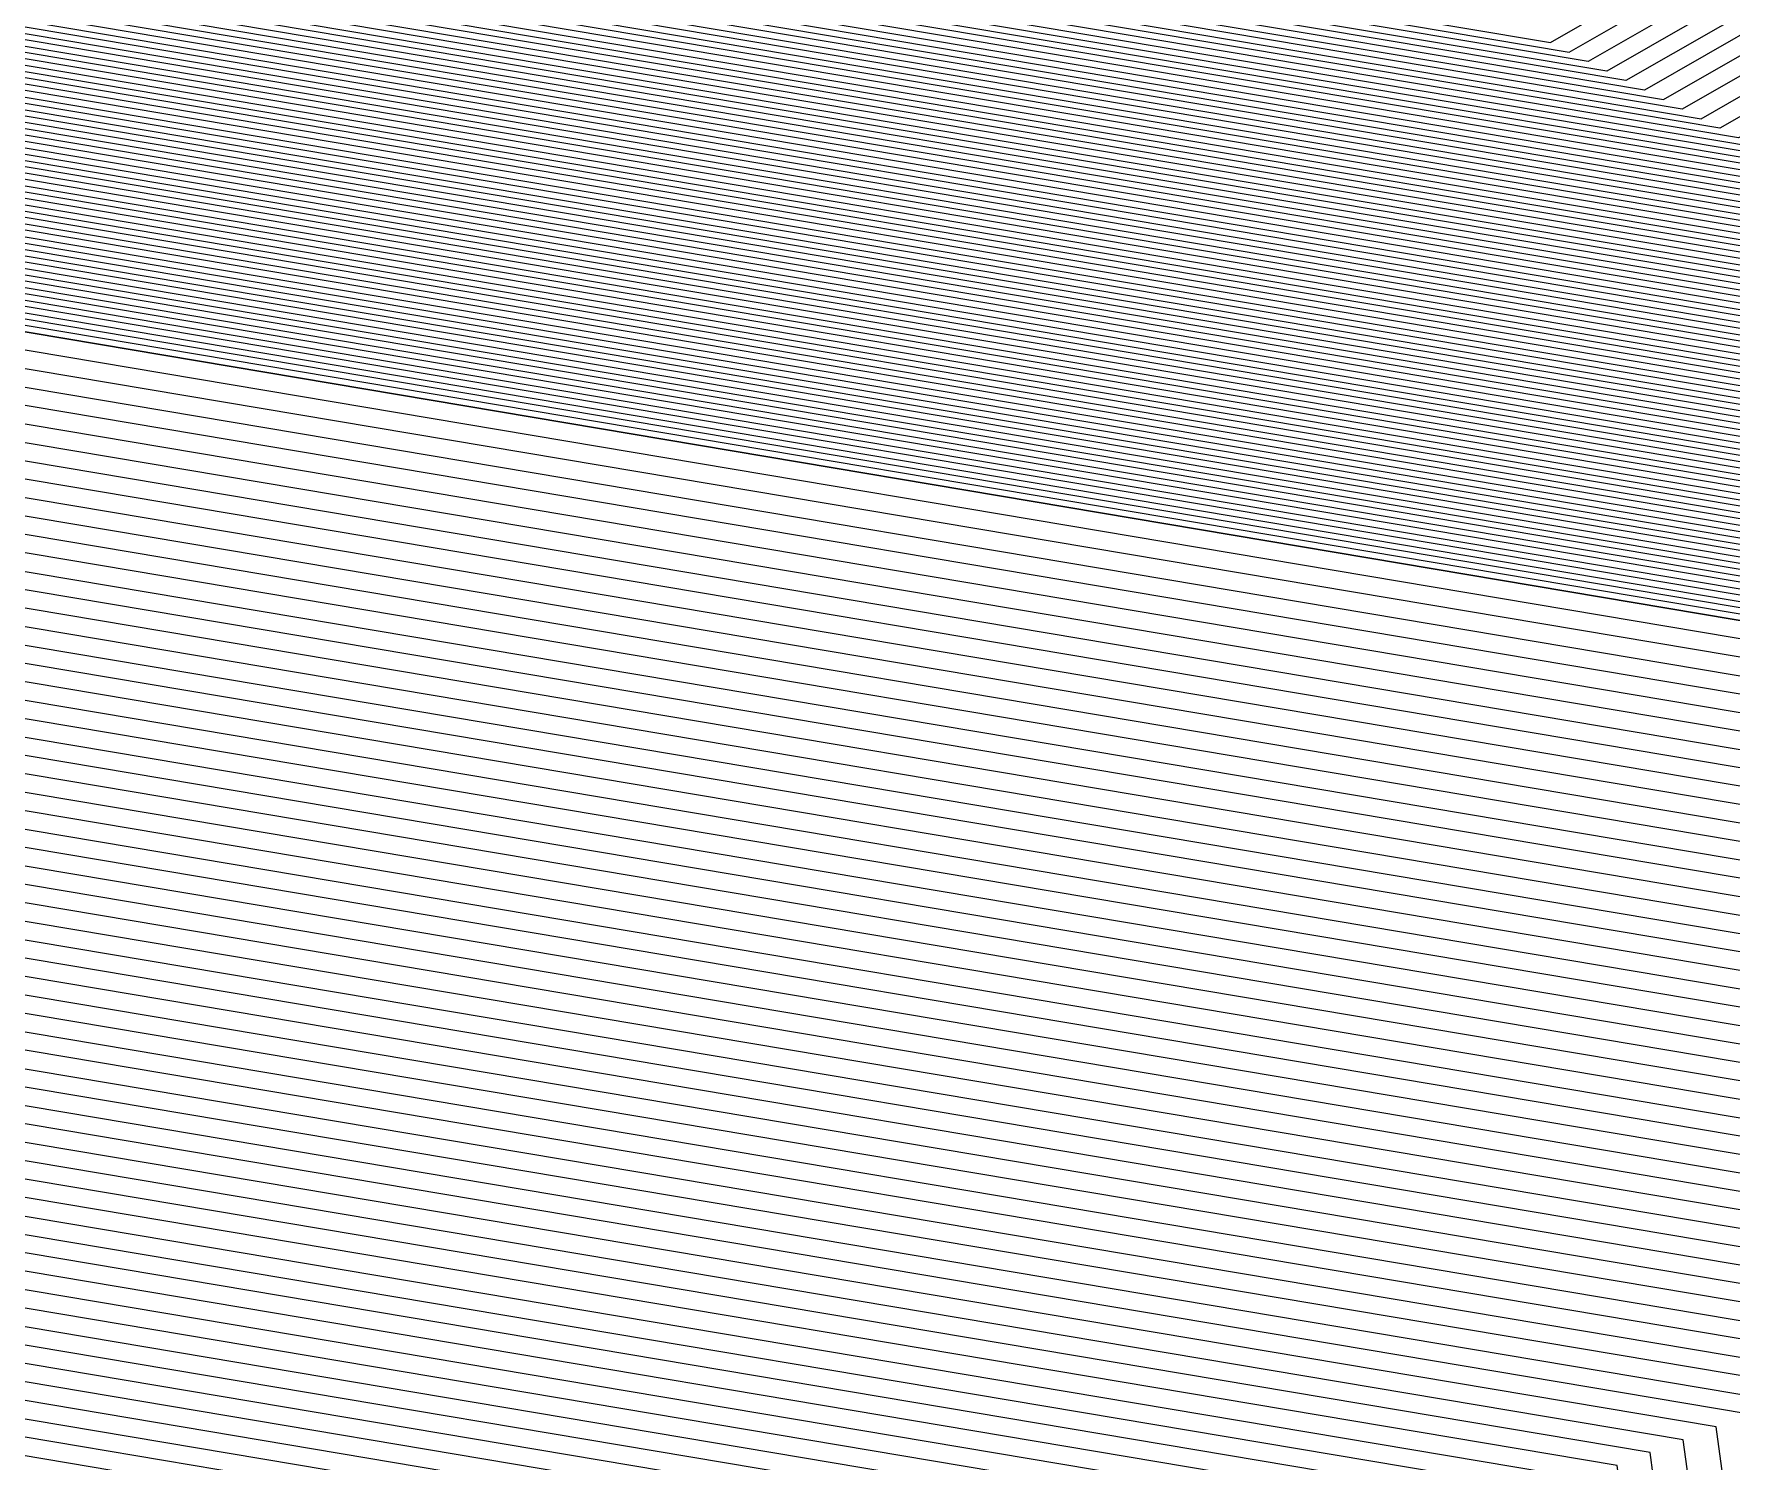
# Model space of a CAD drawing. Extents: x 7084 to 11035, y 13750 to 16729.
# Drawn here: x 9065.2 to 9128.1, y 14630.8 to 14683.7 of the extents above; entities that cross this region are included whole.
import ezdxf

# ---------------------------------------------------------------- set-up
doc = ezdxf.new("R2010")
doc.units = 0
doc.layers.add('Default', color=7, linetype='Continuous')

msp = doc.modelspace()

# ---------------------------------------------------------------- linework, layer by layer
at = {"layer": 'Default'}
for points in [[(9679.707, 14652.596), (9491.445, 14589.181), (9239.767, 14593.145), (9213.677, 14566.347), (9120.303, 14581.463), (9114.123, 14626.814), (8913.97, 14660.503), (8763.36, 14664.466), (8640.494, 14664.466), (8567.171, 14688.247), (8487.528, 14719.855), (8467.71, 14781.288), (8503.381, 14902.172), (8489.509, 15032.965), (8458.613, 15118.169), (8466.54, 15217.255), (8526.959, 15248.863), (8536.021, 15248.321), (8591.509, 15363.261), (8616.151, 15367.052), (8663.712, 15434.43), (8682.036, 15425.584), (8749.189, 15408.074), (8821.222, 15453.095)], [(9680.351, 14656.381), (9490.451, 14592.415), (9236.585, 14596.413), (9211.918, 14571.076), (9123.637, 14585.369), (9117.795, 14628.245), (8915.901, 14662.228), (8763.981, 14666.225), (8640.047, 14666.225), (8566.086, 14690.213), (8490.787, 14720.097), (8470.797, 14782.064), (8506.778, 14904), (8492.786, 15035.93), (8463.575, 15116.486), (8471.571, 15216.434), (8528.694, 15246.317), (8537.262, 15245.805), (8593.232, 15361.744), (8616.53, 15365.329), (8664.505, 15433.293), (8681.829, 15424.929), (8749.566, 15407.267), (8822.226, 15452.679)], [(9684.64, 14681.615), (9483.827, 14613.973), (9215.371, 14618.2), (9200.191, 14602.609), (9145.864, 14611.404), (9142.269, 14637.79), (8928.772, 14673.725), (8768.121, 14677.952), (8637.064, 14677.952), (8558.852, 14703.318), (8512.515, 14721.708), (8491.376, 14787.237), (8529.425, 14916.181), (8514.629, 15055.693), (8496.653, 15105.266), (8505.108, 15210.958), (8540.261, 15229.348), (8545.533, 15229.033), (8604.72, 15351.635), (8619.058, 15353.84), (8669.79, 15425.711), (8680.451, 15420.564), (8752.081, 15401.887), (8828.916, 15449.909)], [(9688.501, 14704.326), (9477.865, 14633.375), (9196.278, 14637.809), (9189.637, 14630.988), (9165.869, 14634.836), (9164.296, 14646.38), (8940.356, 14684.072), (8771.848, 14688.507), (8634.38, 14688.507), (8552.343, 14715.113), (8532.07, 14723.159), (8509.898, 14791.893), (8549.808, 14927.143), (8534.287, 15073.48), (8526.423, 15095.168), (8535.292, 15206.029), (8550.671, 15214.075), (8552.978, 15213.937), (8615.06, 15342.536), (8621.332, 15343.501), (8674.546, 15418.887), (8679.21, 15416.635), (8754.344, 15397.044), (8834.937, 15447.415)], [(9681.852, 14665.213), (9488.133, 14599.96), (9229.16, 14604.038), (9207.814, 14582.113), (9131.416, 14594.481), (9126.361, 14631.586), (8920.406, 14666.252), (8765.43, 14670.33), (8639.003, 14670.33), (8563.554, 14694.8), (8498.392, 14720.661), (8478, 14783.874), (8514.705, 14908.263), (8500.431, 15042.847), (8475.152, 15112.559), (8483.309, 15214.517), (8532.742, 15240.378), (8540.157, 15239.935), (8597.253, 15358.206), (8617.415, 15361.308), (8666.355, 15430.639)], [(9683.568, 14675.307), (9485.483, 14608.583), (9220.674, 14612.753), (9203.123, 14594.726), (9140.307, 14604.895), (9136.15, 14635.404), (8925.555, 14670.851), (8767.086, 14675.021), (8637.81, 14675.021), (8560.661, 14700.042), (8507.083, 14721.305), (8486.232, 14785.944), (8523.764, 14913.135), (8509.168, 15050.752), (8488.383, 15108.071), (8496.724, 15212.327), (8537.369, 15233.59), (8543.465, 15233.226), (8601.848, 15354.162), (8618.426, 15356.712), (8668.468, 15427.606), (8680.795, 15421.655), (8751.452, 15403.232)], [(9679.278, 14650.073), (9492.107, 14587.025), (9241.889, 14590.966), (9214.85, 14563.193), (9118.08, 14578.86), (9111.676, 14625.859), (8912.683, 14659.353), (8762.946, 14663.294), (8640.792, 14663.294), (8567.894, 14686.936), (8485.355, 14719.694), (8465.653, 14780.771), (8501.117, 14900.954), (8487.325, 15030.989), (8455.306, 15119.291), (8463.186, 15217.803), (8525.802, 15250.56), (8535.194, 15249.999), (8590.36, 15364.272)], [(9685.498, 14686.662), (9482.502, 14618.284), (9211.128, 14622.558), (9197.846, 14608.915), (9150.31, 14616.611), (9147.164, 14639.699), (8931.347, 14676.024), (8768.949, 14680.298), (8636.468, 14680.298), (8557.406, 14705.94), (8516.86, 14722.031), (8495.492, 14788.272), (8533.955, 14918.617), (8518.997, 15059.646), (8503.268, 15103.022), (8511.816, 15209.863), (8542.574, 15225.954), (8547.188, 15225.678), (8607.018, 15349.613)], [(8607.593, 15349.107), (8547.601, 15224.839), (8543.153, 15225.105), (8513.492, 15209.589), (8504.922, 15102.461), (8520.089, 15060.634), (8535.087, 14919.226), (8496.521, 14788.53), (8517.947, 14722.111), (8557.044, 14706.595), (8636.318, 14680.884), (8769.156, 14680.884), (8931.99, 14676.599), (9148.387, 14640.176), (9151.421, 14617.913), (9197.259, 14610.492), (9210.067, 14623.647), (9482.171, 14619.362), (9685.713, 14687.924)], [(9686.142, 14690.447), (9481.508, 14621.518), (9207.946, 14625.826), (9196.087, 14613.645), (9153.644, 14620.516), (9150.835, 14641.13), (8933.277, 14677.749), (8769.57, 14682.057), (8636.02, 14682.057), (8556.321, 14707.905), (8520.12, 14722.273), (8498.579, 14789.048), (8537.352, 14920.444), (8522.274, 15062.61), (8508.23, 15101.339), (8516.846, 15209.041), (8544.309, 15223.408), (8548.428, 15223.162), (8608.741, 15348.096)], [(8610.465, 15346.58), (8549.669, 15220.646), (8546.044, 15220.863), (8521.877, 15208.22), (8513.192, 15099.656), (8525.55, 15065.575), (8540.749, 14922.271), (8501.666, 14789.824), (8523.379, 14722.514), (8555.236, 14709.871), (8635.573, 14683.816), (8770.191, 14683.816), (8935.208, 14679.473), (9154.506, 14642.562), (9156.978, 14624.422), (9194.328, 14618.375), (9204.764, 14629.094)], [(9687, 14695.494), (9480.183, 14625.829), (9203.703, 14630.184), (9193.741, 14619.952), (9158.089, 14625.723), (9155.73, 14643.039), (8935.852, 14680.048), (8770.398, 14684.402), (8635.424, 14684.402), (8554.874, 14710.526), (8524.465, 14722.595), (8502.695, 14790.082), (8541.881, 14922.88), (8526.642, 15066.563), (8514.846, 15099.095), (8523.554, 15207.946), (8546.623, 15220.014), (8550.083, 15219.808), (8611.039, 15346.074)], [(8611.613, 15345.569), (8550.496, 15218.969), (8547.201, 15219.166), (8525.23, 15207.672), (8516.499, 15098.534), (8527.734, 15067.551), (8543.014, 14923.489), (8503.724, 14790.341), (8525.552, 14722.676), (8554.513, 14711.182), (8635.275, 14684.989), (8770.605, 14684.989), (8936.495, 14680.623), (9156.953, 14643.516), (9159.2, 14627.025), (9193.155, 14621.528), (9202.642, 14631.273), (9479.852, 14626.907), (9687.214, 14696.756)], [(9687.643, 14699.279), (9479.19, 14629.063), (9200.521, 14633.452), (9191.982, 14624.681), (9161.423, 14629.629), (9159.401, 14644.471), (8937.782, 14681.773), (8771.02, 14686.161), (8634.976, 14686.161), (8553.789, 14712.492), (8527.724, 14722.837), (8505.782, 14790.858), (8545.278, 14924.707), (8529.919, 15069.527), (8519.807, 15097.412), (8528.584, 15207.125), (8548.358, 15217.469), (8551.323, 15217.292), (8612.762, 15344.558)], [(8613.337, 15344.052), (8551.737, 15216.453), (8548.936, 15216.62), (8530.261, 15206.851), (8521.461, 15096.851), (8531.011, 15070.516), (8546.411, 14925.316), (8506.811, 14791.117), (8528.811, 14722.917), (8553.428, 14713.148), (8634.827, 14686.748), (8771.227, 14686.748), (8938.426, 14682.348), (9160.625, 14644.948), (9162.535, 14630.931), (9191.396, 14626.258), (9199.46, 14634.541), (9478.859, 14630.141), (9687.857, 14700.541)], [(8613.911, 15343.547), (8552.15, 15215.614), (8549.514, 15215.772), (8531.938, 15206.577), (8523.115, 15096.29), (8532.103, 15071.504), (8547.543, 14925.925), (8507.84, 14791.376), (8529.897, 14722.998), (8553.066, 14713.803), (8634.678, 14687.334), (8771.434, 14687.334), (8939.069, 14682.923), (9161.848, 14645.425), (9163.646, 14632.232), (9190.809, 14627.835), (9198.399, 14635.63), (9478.527, 14631.219), (9688.072, 14701.802)], [(9688.93, 14706.849), (9477.202, 14635.531), (9194.156, 14639.988), (9188.464, 14634.141), (9168.091, 14637.439), (9166.743, 14647.334), (8941.644, 14685.222), (8772.262, 14689.679), (8634.082, 14689.679), (8551.619, 14716.424), (8534.243, 14723.32), (8511.956, 14792.41), (8552.072, 14928.362), (8536.471, 15075.456), (8529.731, 15094.046), (8538.645, 15205.482), (8551.828, 15212.378), (8553.805, 15212.26), (8616.209, 15341.525)], [(9689.788, 14711.896), (9475.878, 14639.842), (9189.914, 14644.346), (9186.119, 14640.448), (9172.537, 14642.646), (9171.638, 14649.243), (8944.218, 14687.522), (8773.09, 14692.025), (8633.485, 14692.025), (8550.173, 14719.045), (8538.588, 14723.643), (8516.071, 14793.445), (8556.602, 14930.798), (8540.84, 15079.409), (8536.346, 15091.802), (8545.353, 15204.387), (8554.141, 15208.984), (8555.459, 15208.905), (8618.506, 15339.503)], [(8619.081, 15338.998), (8555.873, 15208.067), (8554.719, 15208.136), (8547.03, 15204.113), (8538, 15091.241), (8541.932, 15080.397), (8557.734, 14931.407), (8517.1, 14793.704), (8539.675, 14723.723), (8549.811, 14719.7), (8633.336, 14692.611), (8773.297, 14692.611), (8944.861, 14688.096), (9172.862, 14649.72), (9173.648, 14643.948), (9185.532, 14642.024), (9188.853, 14645.435)], [(8619.655, 15338.492), (8556.286, 15207.228), (8555.298, 15207.287), (8548.707, 15203.839), (8539.654, 15090.68), (8543.024, 15081.385), (8558.866, 14932.016), (8518.129, 14793.962), (8540.761, 14723.804), (8549.449, 14720.356), (8633.187, 14693.198), (8773.504, 14693.198), (8945.505, 14688.671), (9174.086, 14650.197), (9174.76, 14645.25), (9184.946, 14643.601), (9187.792, 14646.524), (9475.215, 14641.998), (9690.217, 14714.42)], [(8620.23, 15337.987), (8556.7, 15206.389), (8555.876, 15206.439), (8550.383, 15203.565), (8541.308, 15090.119), (8544.116, 15082.373), (8559.999, 14932.625), (8519.158, 14794.221), (8541.848, 14723.884), (8549.088, 14721.011), (8633.038, 14693.784), (8773.711, 14693.784), (8946.148, 14689.246), (9175.309, 14650.675), (9175.871, 14646.552), (9184.36, 14645.178)], [(9690.646, 14716.943), (9474.553, 14644.154), (9185.671, 14648.703), (9183.773, 14646.754), (9176.982, 14647.854), (9176.533, 14651.152), (8946.792, 14689.821), (8773.918, 14694.37), (8632.889, 14694.37), (8548.726, 14721.666), (8542.934, 14723.965), (8520.187, 14794.48), (8561.131, 14933.234), (8545.209, 15083.362), (8542.962, 15089.558), (8552.06, 15203.291), (8556.454, 15205.59), (8557.113, 15205.551), (8620.804, 15337.481)], [(8621.378, 15336.976), (8557.527, 15204.712), (8557.033, 15204.742), (8553.737, 15203.018), (8544.616, 15088.997), (8546.301, 15084.35), (8562.264, 14933.843), (8521.216, 14794.738), (8544.02, 14724.046), (8548.364, 14722.322), (8632.739, 14694.957), (8774.125, 14694.957), (8947.436, 14690.396), (9177.757, 14651.629), (9178.094, 14649.155), (9183.187, 14648.331), (9184.61, 14649.792), (9474.222, 14645.232), (9690.86, 14718.205)], [(9178.98, 14652.106), (8948.079, 14690.971), (8774.332, 14695.543), (8632.59, 14695.543), (8548.003, 14722.977), (8545.107, 14724.126), (8522.245, 14794.997), (8563.396, 14934.452), (8547.393, 15085.338), (8546.269, 15088.436), (8555.414, 15202.744), (8557.611, 15203.893), (8557.941, 15203.873), (8621.953, 15336.47)], [(8624.653, 15334.548), (8561.008, 15202.713), (8560.86, 15201.925), (8560.762, 15201.63), (8560.442, 15200.965), (8551.35, 15087.314), (8551.079, 15086.699), (8566.99, 14936.679), (8566.99, 14936.113), (8578.355, 14879.288), (8578.65, 14878.402), (8633.203, 14698.833), (8633.769, 14698.02), (8774.696, 14698.02), (8775.878, 14697.233), (8948.628, 14692.687), (8949.76, 14692.761), (9179.335, 14654.119)], [(8630.339, 15331.209), (8569.222, 15204.609), (8568.533, 15200.933), (8568.073, 15199.554), (8566.58, 15196.452), (8557.849, 15087.314), (8556.585, 15084.442), (8571.864, 14940.38), (8571.864, 14937.738), (8582.778, 14883.169), (8584.157, 14879.033), (8636.543, 14706.596), (8639.185, 14702.804), (8774.516, 14702.804), (8780.03, 14699.128), (8945.92, 14694.763), (8951.204, 14695.107), (9171.663, 14658.001), (9177.062, 14661.102), (9181.543, 14660.987), (9185.908, 14659.149), (9188.665, 14659.034)], [(8633.441, 15329.387), (8573.702, 15205.643), (8572.718, 15200.391), (8572.061, 15198.422), (8569.928, 15193.99), (8561.394, 15087.314), (8559.588, 15083.211), (8574.523, 14942.399), (8574.523, 14938.624), (8585.191, 14885.286), (8587.16, 14879.378), (8638.364, 14710.83), (8642.139, 14705.414), (8774.417, 14705.414), (8782.295, 14700.162), (8944.443, 14695.895), (8951.992, 14696.388), (9167.478, 14660.118)], [(8637.577, 15326.958), (8579.676, 15207.021), (8578.298, 15199.669), (8577.379, 15196.912), (8574.392, 15190.708), (8566.12, 15087.314), (8563.593, 15081.57), (8578.068, 14945.09), (8578.068, 14939.806), (8588.407, 14888.109), (8591.164, 14879.838), (8640.793, 14716.475), (8646.078, 14708.893), (8774.286, 14708.893), (8785.315, 14701.541), (8942.473, 14697.405), (8953.043, 14698.094), (9161.898, 14662.94)], [(8644.297, 15323.011), (8589.384, 15209.261), (8587.365, 15198.495), (8586.019, 15194.458), (8581.646, 15185.374), (8573.801, 15087.314), (8570.1, 15078.903), (8583.828, 14949.464), (8583.828, 14941.726), (8593.634, 14892.696), (8597.672, 14880.584), (8644.74, 14725.65), (8652.479, 14714.547), (8774.073, 14714.547), (8790.222, 14703.781), (8939.273, 14699.859), (8954.749, 14700.868), (9152.83, 14667.528)], [(8646.365, 15321.796), (8592.371, 15209.951), (8590.155, 15198.134), (8588.678, 15193.703), (8583.878, 15183.733), (8576.164, 15087.314), (8572.102, 15078.083), (8585.601, 14950.81), (8585.601, 14942.317), (8595.243, 14894.108), (8599.674, 14880.814), (8645.955, 14728.472), (8654.448, 14716.287), (8774.007, 14716.287), (8791.732, 14704.47), (8938.288, 14700.614), (8955.275, 14701.721), (9150.04, 14668.939)], [(9198.389, 14676.111), (9181.863, 14683.069), (9164.901, 14683.504), (9144.46, 14671.762), (8956.325, 14703.428), (8936.319, 14702.123), (8794.752, 14705.849), (8773.876, 14719.766), (8658.387, 14719.766), (8648.384, 14734.118), (8603.678, 14881.274), (8598.459, 14896.93), (8589.146, 14943.498), (8589.146, 14953.501), (8576.107, 15076.442), (8580.891, 15087.314), (8588.342, 15180.451), (8593.995, 15192.193), (8595.735, 15197.412), (8598.345, 15211.329), (8650.501, 15319.368)], [(9199.029, 14676.981), (9181.879, 14684.202), (9164.278, 14684.653), (9143.065, 14672.467), (8956.587, 14703.855), (8935.827, 14702.501), (8795.507, 14706.193), (8773.843, 14720.636), (8659.371, 14720.636), (8648.991, 14735.529), (8604.679, 14881.388), (8599.264, 14897.636), (8590.032, 14943.794), (8590.032, 14954.174), (8577.108, 15076.031), (8582.072, 15087.314), (8589.458, 15179.63), (8595.325, 15191.816), (8597.13, 15197.232), (8599.838, 15211.674), (8651.535, 15318.76)], [(8657.222, 15315.421), (8608.052, 15213.57), (8604.803, 15196.239), (8602.636, 15189.74), (8595.596, 15175.117), (8588.571, 15087.314), (8582.614, 15073.775), (8594.906, 14957.875), (8594.906, 14945.419), (8603.687, 14901.517), (8610.186, 14882.02), (8652.331, 14743.292), (8664.787, 14725.42), (8773.663, 14725.42), (8799.659, 14708.089), (8933.119, 14704.577), (8958.032, 14706.202), (9135.393, 14676.349)], [(8658.772, 15314.51), (8610.292, 15214.086), (8606.895, 15195.968), (8604.63, 15189.174), (8597.27, 15173.886), (8590.344, 15087.314), (8584.116, 15073.159), (8596.236, 14958.884), (8596.236, 14945.862), (8604.893, 14902.576), (8611.687, 14882.193), (8653.242, 14745.409), (8666.264, 14726.725), (8773.613, 14726.725), (8800.791, 14708.606), (8932.38, 14705.143), (8958.426, 14706.842), (9133.3, 14677.407), (9159.912, 14692.695), (9181.994, 14692.129), (9203.51, 14683.069)], [(8661.357, 15312.992), (8614.026, 15214.948), (8610.383, 15195.517), (8607.954, 15188.23), (8600.06, 15171.835), (8593.298, 15087.314), (8586.618, 15072.133), (8598.451, 14960.567), (8598.451, 14946.6), (8606.903, 14904.34), (8614.19, 14882.48), (8654.76, 14748.938), (8668.726, 14728.899), (8773.531, 14728.899), (8802.678, 14709.468), (8931.149, 14706.087), (8959.082, 14707.909), (9129.813, 14679.172), (9158.353, 14695.567), (9182.035, 14694.96), (9205.11, 14685.244), (9219.683, 14684.637)], [(9463.922, 14692.998), (9430.689, 14684.358), (9223.302, 14687.624), (9207.35, 14688.288), (9182.092, 14698.923), (9156.17, 14699.588), (9124.931, 14681.642), (8960.001, 14709.402), (8929.426, 14707.408), (8805.321, 14710.674), (8773.416, 14731.943), (8672.173, 14731.943), (8656.885, 14753.878), (8617.694, 14882.882), (8609.718, 14906.81), (8601.553, 14947.634), (8601.553, 14962.922), (8590.122, 15070.697), (8597.434, 15087.314), (8603.966, 15168.963), (8612.606, 15186.909), (8615.265, 15194.885), (8619.253, 15216.154), (8664.976, 15310.866)], [(8523.489, 15253.954), (8456.479, 15218.898), (8448.69, 15121.535), (8482.956, 15027.037), (8496.587, 14898.518), (8461.537, 14779.736), (8481.009, 14719.371), (8569.34, 14684.315), (8641.389, 14660.948), (8762.118, 14660.948), (8910.109, 14657.054), (9106.781, 14623.95), (9113.634, 14573.653), (9217.195, 14556.887), (9246.131, 14586.608), (9493.432, 14582.714), (9678.421, 14645.026)], [(9678.635, 14646.287), (9493.101, 14583.792), (9245.071, 14587.698), (9216.609, 14558.463), (9114.746, 14574.954), (9108.005, 14624.428), (8910.753, 14657.629), (8762.325, 14661.535), (8641.24, 14661.535), (8568.979, 14684.97), (8482.096, 14719.452), (8462.566, 14779.995), (8497.72, 14899.127), (8484.049, 15028.025), (8450.344, 15120.974), (8458.156, 15218.624), (8524.067, 15253.105)], [(8524.646, 15252.257), (8459.833, 15218.35), (8451.998, 15120.413), (8485.141, 15029.013), (8498.852, 14899.736), (8463.595, 14780.253), (8483.182, 14719.532), (8568.617, 14685.626), (8641.09, 14662.121), (8762.532, 14662.121), (8911.396, 14658.203), (9109.229, 14624.905), (9115.857, 14576.256), (9216.023, 14560.04), (9244.01, 14588.787)], [(8525.224, 15251.408), (8461.51, 15218.076), (8453.652, 15119.852), (8486.233, 15030.001), (8499.984, 14900.345), (8464.624, 14780.512), (8484.268, 14719.613), (8568.256, 14686.281), (8640.941, 14662.707), (8762.739, 14662.707), (8912.04, 14658.778), (9110.452, 14625.382), (9116.969, 14577.558), (9215.436, 14561.617)], [(9679.493, 14651.334), (9491.776, 14588.103), (9240.828, 14592.055), (9214.264, 14564.77), (9119.191, 14580.162), (9112.9, 14626.337), (8913.327, 14659.928), (8763.153, 14663.88), (8640.643, 14663.88), (8567.532, 14687.592), (8486.441, 14719.774), (8466.681, 14781.029), (8502.249, 14901.563), (8488.417, 15031.977), (8456.959, 15118.73), (8464.863, 15217.529), (8526.381, 15249.711)], [(8527.537, 15248.014), (8468.217, 15216.981), (8460.267, 15117.608), (8490.601, 15033.954), (8504.514, 14902.781), (8468.739, 14781.547), (8488.614, 14719.935), (8566.809, 14688.902), (8640.345, 14665.053), (8763.567, 14665.053), (8914.614, 14661.078), (9115.347, 14627.291), (9121.414, 14582.765), (9213.091, 14567.923), (9238.706, 14594.234), (9491.113, 14590.259), (9679.922, 14653.858)], [(9680.78, 14658.904), (9489.789, 14594.571), (9234.464, 14598.591), (9210.745, 14574.23), (9125.859, 14587.972), (9120.242, 14629.2), (8917.188, 14663.377), (8764.395, 14667.398), (8639.748, 14667.398), (8565.362, 14691.523), (8492.96, 14720.258), (8472.855, 14782.581), (8509.043, 14905.218), (8494.97, 15037.906), (8466.883, 15115.364), (8474.924, 15215.886), (8529.851, 15244.62)], [(8530.429, 15243.772), (8476.601, 15215.612), (8468.537, 15114.803), (8496.062, 15038.894), (8510.175, 14905.827), (8473.884, 14782.84), (8494.046, 14720.338), (8565.001, 14692.179), (8639.599, 14667.984), (8764.602, 14667.984), (8917.832, 14663.952), (9121.466, 14629.677), (9126.971, 14589.274)], [(8531.007, 15242.923), (8478.278, 15215.338), (8470.191, 15114.242), (8497.154, 15039.883), (8511.308, 14906.436), (8474.913, 14783.099), (8495.132, 14720.419), (8564.639, 14692.834), (8639.45, 14668.571), (8764.809, 14668.571), (8918.475, 14664.527), (9122.689, 14630.154), (9128.082, 14590.576), (9209.573, 14577.383), (9232.342, 14600.77), (9489.126, 14596.726), (9681.209, 14661.428)], [(9682.067, 14666.475), (9487.801, 14601.038), (9228.099, 14605.128), (9207.227, 14583.689), (9132.528, 14595.783), (9127.584, 14632.063), (8921.05, 14666.826), (8765.637, 14670.916), (8638.854, 14670.916), (8563.192, 14695.455), (8499.478, 14720.741), (8479.029, 14784.133), (8515.837, 14908.872), (8501.523, 15043.835), (8476.806, 15111.998), (8484.986, 15214.243), (8533.321, 15239.53)], [(9682.281, 14667.736), (9487.47, 14602.116), (9227.039, 14606.217), (9206.641, 14585.266), (9133.639, 14597.085), (9128.808, 14632.54), (8921.693, 14667.401), (8765.844, 14671.503), (8638.704, 14671.503), (8562.831, 14696.11), (8500.564, 14720.822), (8480.058, 14784.392), (8516.969, 14909.481), (8502.615, 15044.823), (8478.46, 15111.437), (8486.663, 15213.969), (8533.899, 15238.681), (8540.984, 15238.258)], [(8534.477, 15237.833), (8488.339, 15213.696), (8480.114, 15110.876), (8503.707, 15045.812), (8518.102, 14910.09), (8481.087, 14784.65), (8501.651, 14720.902), (8562.469, 14696.766), (8638.555, 14672.089), (8766.051, 14672.089), (8922.337, 14667.976), (9130.032, 14633.018), (9134.75, 14598.386), (9206.055, 14586.843), (9225.978, 14607.306), (9487.139, 14603.194), (9682.496, 14668.998)], [(9682.71, 14670.26), (9486.808, 14604.272), (9224.917, 14608.396), (9205.468, 14588.419), (9135.862, 14599.688), (9131.255, 14633.495), (8922.98, 14668.551), (8766.258, 14672.675), (8638.406, 14672.675), (8562.107, 14697.421), (8502.737, 14720.983), (8482.116, 14784.909), (8519.234, 14910.699), (8504.799, 15046.8), (8481.768, 15110.315), (8490.016, 15213.422), (8535.056, 15236.984), (8541.811, 15236.58)], [(8535.634, 15236.136), (8491.693, 15213.148), (8483.422, 15109.754), (8505.891, 15047.788), (8520.367, 14911.308), (8483.145, 14785.168), (8503.824, 14721.064), (8561.746, 14698.076), (8638.257, 14673.262), (8766.465, 14673.262), (8923.624, 14669.126), (9132.479, 14633.972), (9136.973, 14600.99), (9204.882, 14589.996), (9223.856, 14609.485), (9486.476, 14605.349), (9682.925, 14671.522)], [(8536.791, 15234.439), (8495.047, 15212.6), (8486.729, 15108.632), (8508.076, 15049.764), (8522.631, 14912.526), (8485.203, 14785.685), (8505.996, 14721.225), (8561.022, 14699.387), (8637.959, 14674.434), (8766.879, 14674.434), (8924.911, 14670.276), (9134.927, 14634.926), (9139.196, 14603.593), (9203.709, 14593.149), (9221.735, 14611.664), (9485.814, 14607.505), (9683.353, 14674.045)], [(9684.211, 14679.092), (9484.489, 14611.817), (9217.492, 14616.022), (9201.364, 14599.456), (9143.641, 14608.8), (9139.821, 14636.835), (8927.485, 14672.575), (8767.707, 14676.78), (8637.362, 14676.78), (8559.576, 14702.008), (8510.342, 14721.547), (8489.319, 14786.72), (8527.161, 14914.962), (8512.444, 15053.717), (8493.345, 15106.388), (8501.754, 15211.505), (8539.104, 15231.045)], [(8539.682, 15230.196), (8503.431, 15211.231), (8494.999, 15105.827), (8513.536, 15054.705), (8528.293, 14915.571), (8490.348, 14786.978), (8511.428, 14721.628), (8559.214, 14702.663), (8637.213, 14677.366), (8767.914, 14677.366), (8928.129, 14673.15), (9141.045, 14637.313), (9144.753, 14610.102), (9200.777, 14601.032), (9216.431, 14617.111), (9484.158, 14612.895), (9684.426, 14680.353)], [(9685.927, 14689.185), (9481.839, 14620.44), (9209.006, 14624.737), (9196.673, 14612.068), (9152.532, 14619.215), (9149.611, 14640.653), (8932.634, 14677.174), (8769.363, 14681.471), (8636.169, 14681.471), (8556.683, 14707.25), (8519.033, 14722.192), (8497.55, 14788.789), (8536.219, 14919.835), (8521.181, 15061.622), (8506.576, 15101.9), (8515.169, 15209.315), (8543.731, 15224.257)], [(9689.144, 14708.111), (9476.871, 14636.608), (9193.096, 14641.077), (9187.878, 14635.718), (9169.203, 14638.741), (9167.967, 14647.811), (8942.287, 14685.797), (8772.469, 14690.266), (8633.932, 14690.266), (8551.258, 14717.079), (8535.329, 14723.401), (8512.985, 14792.669), (8553.205, 14928.971), (8537.564, 15076.445), (8531.384, 15093.485), (8540.322, 15205.208), (8552.406, 15211.53), (8554.218, 15211.421)], [(9689.359, 14709.373), (9476.54, 14637.686), (9192.035, 14642.167), (9187.291, 14637.294), (9170.314, 14640.043), (9169.191, 14648.288), (8942.931, 14686.372), (8772.676, 14690.852), (8633.783, 14690.852), (8550.896, 14717.735), (8536.416, 14723.481), (8514.014, 14792.928), (8554.337, 14929.58), (8538.656, 15077.433), (8533.038, 15092.924), (8541.999, 15204.934), (8552.984, 15210.681), (8554.632, 15210.583)], [(9689.573, 14710.634), (9476.209, 14638.764), (9190.974, 14643.256), (9186.705, 14638.871), (9171.426, 14641.345), (9170.414, 14648.766), (8943.574, 14686.947), (8772.883, 14691.439), (8633.634, 14691.439), (8550.534, 14718.39), (8537.502, 14723.562), (8515.042, 14793.186), (8555.469, 14930.189), (8539.748, 15078.421), (8534.692, 15092.363), (8543.676, 15204.66), (8553.563, 15209.833), (8555.046, 15209.744)], [(9676.938, 14735.529), (9478.151, 14668.57), (9470.356, 14662.21), (9460.099, 14659.543), (9194.352, 14663.728), (9189.429, 14663.933), (9181.633, 14667.216), (9173.632, 14667.421), (9163.99, 14661.882), (8952.649, 14697.454), (8943.212, 14696.839), (8784.182, 14701.024), (8774.335, 14707.588), (8644.601, 14707.588), (8639.883, 14714.358), (8589.663, 14879.665), (8587.201, 14887.05), (8576.739, 14939.363), (8576.739, 14944.081), (8562.091, 15082.186), (8564.348, 15087.314), (8572.718, 15191.939), (8575.385, 15197.478)], [(9672.86, 14739.321), (9479.53, 14674.199), (9469.552, 14666.059), (9456.422, 14662.645), (9197.971, 14666.715), (9191.669, 14666.978), (9181.69, 14671.179), (9171.449, 14671.442), (9159.108, 14664.352), (8953.568, 14698.948), (8941.489, 14698.16), (8786.825, 14702.23), (8774.221, 14710.633), (8648.047, 14710.633), (8642.008, 14719.298), (8593.167, 14880.067), (8590.016, 14889.52), (8579.84, 14940.397), (8579.84, 14946.436), (8565.595, 15080.75), (8568.483, 15087.314), (8576.624, 15189.067), (8580.037, 15196.157)], [(8583.361, 15195.213), (8579.414, 15187.015), (8571.438, 15087.314), (8568.098, 15079.724), (8582.056, 14948.118), (8582.056, 14941.135), (8592.026, 14891.285), (8595.669, 14880.355), (8643.526, 14722.827), (8650.509, 14712.807), (8774.138, 14712.807), (8788.712, 14703.092), (8940.258, 14699.104), (8954.224, 14700.015), (9155.62, 14666.116), (9169.89, 14674.314), (9181.731, 14674.01), (9193.269, 14669.152), (9200.556, 14668.849), (9453.796, 14664.861), (9468.977, 14668.808), (9480.515, 14678.22), (9669.947, 14742.028)], [(9642.564, 14767.483), (9489.771, 14716.016), (9463.578, 14694.648), (9429.113, 14685.687), (9224.853, 14688.904), (9208.31, 14689.593), (9182.117, 14700.622), (9155.235, 14701.311), (9122.838, 14682.7), (8960.395, 14710.042), (8928.688, 14707.974), (8806.453, 14711.191), (8773.367, 14733.248), (8673.65, 14733.248), (8657.796, 14755.995), (8619.196, 14883.054), (8610.924, 14907.869), (8602.882, 14948.077), (8602.882, 14963.931), (8591.624, 15070.082), (8599.206, 15087.314), (8605.64, 15167.732), (8614.6, 15186.342)], [(8615.265, 15186.154), (8606.198, 15167.321), (8599.797, 15087.314), (8592.125, 15069.877), (8603.325, 14964.267), (8603.325, 14948.225), (8611.326, 14908.222), (8619.696, 14883.112), (8658.1, 14756.7), (8674.142, 14733.683), (8773.351, 14733.683), (8806.831, 14711.363), (8928.441, 14708.163), (8960.526, 14710.255), (9122.141, 14683.053), (9154.923, 14701.885), (9182.125, 14701.188), (9208.63, 14690.028), (9225.37, 14689.33), (9428.588, 14686.13), (9463.463, 14695.198), (9489.968, 14716.82), (9641.981, 14768.025)], [(9683.782, 14676.568), (9485.152, 14609.661), (9219.614, 14613.843), (9202.536, 14596.302), (9141.419, 14606.197), (9137.374, 14635.881), (8926.198, 14671.425), (8767.293, 14675.607), (8637.661, 14675.607), (8560.299, 14700.697), (8508.169, 14721.386), (8487.261, 14786.202), (8524.896, 14913.744), (8510.26, 15051.741), (8490.037, 15107.51)], [(9684.855, 14682.877), (9483.496, 14615.051), (9214.31, 14619.29), (9199.605, 14604.185), (9146.975, 14612.706), (9143.493, 14638.267), (8929.416, 14674.3), (8768.328, 14678.539), (8636.915, 14678.539), (8558.491, 14703.974), (8513.601, 14721.789), (8492.405, 14787.496), (8530.558, 14916.79), (8515.721, 15056.681), (8498.307, 15104.705)], [(9691.289, 14720.728), (9473.559, 14647.387), (9182.489, 14651.971), (9182.014, 14651.484), (9180.316, 14651.759), (9180.204, 14652.583), (8948.723, 14691.546), (8774.539, 14696.129), (8632.441, 14696.129), (8547.641, 14723.632), (8546.193, 14724.207), (8523.274, 14795.256), (8564.528, 14935.061), (8548.485, 15086.326), (8547.923, 15087.875)], [(9672.277, 14739.862), (9479.727, 14675.003), (9469.437, 14666.608), (9455.897, 14663.088), (9198.488, 14667.142), (9191.989, 14667.413), (9181.699, 14671.745), (9171.138, 14672.016), (9158.41, 14664.705), (8953.699, 14699.161), (8941.243, 14698.349), (8787.202, 14702.402), (8774.204, 14711.068), (8648.54, 14711.068), (8642.311, 14720.004), (8593.667, 14880.125), (8590.418, 14889.873), (8580.283, 14940.544), (8580.283, 14946.773), (8566.096, 15080.544), (8569.074, 15087.314)], [(9671.695, 14740.404), (9479.924, 14675.807), (9469.322, 14667.158), (9455.372, 14663.531), (9199.005, 14667.569), (9192.309, 14667.848), (9181.707, 14672.312), (9170.826, 14672.591), (9157.713, 14665.058), (8953.83, 14699.374), (8940.996, 14698.537), (8787.58, 14702.575), (8774.188, 14711.503), (8649.032, 14711.503), (8642.615, 14720.71), (8594.168, 14880.182), (8590.82, 14890.226), (8580.727, 14940.692), (8580.727, 14947.109), (8566.596, 15080.339), (8569.665, 15087.314)], [(9668.782, 14743.112), (9480.909, 14679.828), (9468.747, 14669.907), (9452.746, 14665.747), (9201.59, 14669.702), (9193.909, 14670.022), (9181.748, 14675.143), (9169.267, 14675.463), (9154.225, 14666.822), (8954.487, 14700.441), (8939.765, 14699.481), (8789.467, 14703.436), (8774.106, 14713.677), (8651.494, 14713.677), (8644.133, 14724.238), (8596.671, 14880.469), (8592.83, 14891.99), (8582.942, 14941.431), (8582.942, 14948.791), (8569.099, 15079.314)], [(9647.225, 14763.15), (9488.195, 14709.582), (9464.497, 14690.25), (9433.315, 14682.142), (9220.717, 14685.49), (9205.75, 14686.114), (9182.051, 14696.092), (9157.729, 14696.716), (9128.418, 14679.877), (8959.345, 14708.335), (8930.657, 14706.464), (8803.433, 14709.812), (8773.498, 14729.769), (8669.711, 14729.769), (8655.367, 14750.349), (8615.191, 14882.595), (8607.707, 14905.046), (8599.337, 14946.896), (8599.337, 14961.24), (8587.62, 15071.723)], [(9681.423, 14662.69), (9488.795, 14597.804), (9231.281, 14601.86), (9208.986, 14578.959), (9129.194, 14591.877), (9123.913, 14630.631), (8919.119, 14665.102), (8765.016, 14669.157), (8639.301, 14669.157), (8564.277, 14693.489), (8496.219, 14720.5), (8475.942, 14783.357), (8512.44, 14907.045), (8498.246, 15040.871)], [(8598.894, 14946.748), (8607.305, 14904.693), (8614.691, 14882.537), (8655.063, 14749.643), (8669.218, 14729.334), (8773.515, 14729.334), (8803.056, 14709.64), (8930.903, 14706.276), (8959.213, 14708.122), (9129.115, 14679.524), (9158.041, 14696.141), (9182.043, 14695.526), (9205.43, 14685.679), (9220.2, 14685.063), (9433.84, 14681.699), (9464.612, 14689.7), (9487.998, 14708.778), (9647.807, 14762.609)], [(9678.686, 14733.905), (9477.561, 14666.157), (9470.7, 14660.561), (9461.674, 14658.214), (9192.801, 14662.448), (9188.468, 14662.629), (9181.608, 14665.517), (9174.568, 14665.698), (9166.083, 14660.823), (8952.255, 14696.814), (8943.95, 14696.273), (8783.05, 14700.507), (8774.385, 14706.284), (8643.124, 14706.284), (8638.972, 14712.241), (8588.161, 14879.493), (8585.995, 14885.992), (8575.409, 14938.92), (8575.409, 14943.072)], [(9664.703, 14746.903), (9482.287, 14685.457), (9467.943, 14673.756), (9449.07, 14668.849), (9205.208, 14672.689), (9196.149, 14673.066), (9181.805, 14679.106), (9167.084, 14679.483), (9149.343, 14669.292), (8955.406, 14701.935), (8938.042, 14700.802), (8792.109, 14704.643), (8773.991, 14716.722), (8654.94, 14716.722), (8646.258, 14729.178), (8600.174, 14880.871), (8595.645, 14894.46), (8586.044, 14942.465)], [(9679.269, 14733.363), (9477.364, 14665.353), (9470.815, 14660.011), (9462.199, 14657.771), (9192.284, 14662.021), (9188.148, 14662.194), (9181.6, 14664.951), (9174.88, 14665.123), (9166.78, 14660.47), (8952.123, 14696.601), (8944.197, 14696.084), (8782.673, 14700.334), (8774.401, 14705.849), (8642.631, 14705.849), (8638.668, 14711.535), (8587.66, 14879.435), (8585.593, 14885.639), (8574.966, 14938.772)], [(9687.428, 14698.017), (9479.521, 14627.985), (9201.581, 14632.362), (9192.568, 14623.105), (9160.312, 14628.327), (9158.177, 14643.994), (8937.139, 14681.198), (8770.813, 14685.575), (8635.125, 14685.575), (8554.151, 14711.837), (8526.638, 14722.756), (8504.753, 14790.6), (8544.146, 14924.098)], [(9686.571, 14692.971), (9480.846, 14623.674), (9205.824, 14628.005), (9194.914, 14616.798), (9155.866, 14623.12), (9153.282, 14642.085), (8934.564, 14678.899), (8769.984, 14683.23), (8635.722, 14683.23), (8555.598, 14709.216), (8522.292, 14722.434), (8500.637, 14789.565), (8539.617, 14921.662)], [(9686.356, 14691.709), (9481.177, 14622.596), (9206.885, 14626.915), (9195.5, 14615.222), (9154.755, 14621.818), (9152.059, 14641.607), (8933.921, 14678.324), (8769.777, 14682.643), (8635.871, 14682.643), (8555.959, 14708.561), (8521.206, 14722.353), (8499.608, 14789.306), (8538.484, 14921.053)], [(9685.069, 14684.139), (9483.164, 14616.128), (9213.249, 14620.379), (9199.018, 14605.762), (9148.087, 14614.008), (9144.716, 14638.744), (8930.059, 14674.875), (8768.535, 14679.125), (8636.766, 14679.125), (8558.129, 14704.629), (8514.688, 14721.87), (8493.434, 14787.754), (8531.69, 14917.399)], [(9683.997, 14677.83), (9484.82, 14610.739), (9218.553, 14614.932), (9201.95, 14597.879), (9142.53, 14607.499), (9138.598, 14636.358), (8926.842, 14672), (8767.5, 14676.193), (8637.511, 14676.193), (8559.937, 14701.353), (8509.256, 14721.467), (8488.29, 14786.461), (8526.028, 14914.353)], [(9680.565, 14657.643), (9490.12, 14593.493), (9235.524, 14597.502), (9211.332, 14572.653), (9124.748, 14586.67), (9119.018, 14628.723), (8916.545, 14662.802), (8764.188, 14666.812), (8639.897, 14666.812), (8565.724, 14690.868), (8491.873, 14720.177), (8471.826, 14782.323), (8507.911, 14904.609)], [(8773.334, 14734.118), (8807.208, 14711.535), (8928.195, 14708.352), (8960.658, 14710.469), (9121.443, 14683.406), (9154.611, 14702.46), (9182.133, 14701.754), (9208.95, 14690.463), (9225.887, 14689.757), (9428.063, 14686.573), (9463.348, 14695.747), (9490.165, 14717.624), (9641.399, 14768.566)], [(9643.146, 14766.941), (9489.574, 14715.212), (9463.693, 14694.098), (9429.638, 14685.244), (9224.336, 14688.477), (9207.99, 14689.158), (9182.109, 14700.056), (9155.547, 14700.737), (9123.536, 14682.347), (8960.264, 14709.829), (8928.934, 14707.785), (8806.076, 14711.018), (8773.384, 14732.813)], [(9643.729, 14766.4), (9489.377, 14714.408), (9463.808, 14693.548), (9430.164, 14684.801), (9223.819, 14688.05), (9207.67, 14688.723), (9182.101, 14699.489), (9155.858, 14700.162), (9124.233, 14681.994), (8960.132, 14709.615), (8929.18, 14707.597), (8805.698, 14710.846), (8773.4, 14732.378)], [(8773.433, 14731.509), (8804.943, 14710.502), (8929.672, 14707.219), (8959.87, 14709.189), (9125.628, 14681.289), (9156.482, 14699.013), (9182.084, 14698.357), (9207.03, 14687.853), (9222.785, 14687.197), (9431.214, 14683.915), (9464.037, 14692.449), (9488.983, 14712.799), (9644.894, 14765.317)], [(9645.477, 14764.775), (9488.786, 14711.995), (9464.152, 14691.899), (9431.739, 14683.471), (9222.268, 14686.77), (9206.71, 14687.418), (9182.076, 14697.791), (9156.794, 14698.439), (9126.325, 14680.936), (8959.738, 14708.975), (8929.918, 14707.031), (8804.566, 14710.329), (8773.449, 14731.074)], [(9646.642, 14763.692), (9488.392, 14710.387), (9464.382, 14690.799), (9432.789, 14682.585), (9221.234, 14685.917), (9206.07, 14686.549), (9182.06, 14696.658), (9157.417, 14697.29), (9127.72, 14680.23), (8959.476, 14708.549), (8930.411, 14706.653), (8803.811, 14709.985), (8773.482, 14730.204)], [(8959.607, 14708.762), (9127.023, 14680.583), (9157.106, 14697.865), (9182.068, 14697.225), (9206.39, 14686.984), (9221.751, 14686.344), (9432.264, 14683.028), (9464.267, 14691.349), (9488.589, 14711.191), (9646.06, 14764.234)], [(8773.548, 14728.464), (8802.301, 14709.295), (8931.395, 14705.898), (8958.951, 14707.695), (9130.51, 14678.819), (9158.665, 14694.993), (9182.027, 14694.393), (9204.79, 14684.809), (9219.167, 14684.21), (9434.89, 14680.813), (9464.842, 14688.6), (9487.605, 14707.17), (9648.973, 14761.526)], [(9649.555, 14760.984), (9487.408, 14706.366), (9464.956, 14688.05), (9435.415, 14680.37), (9218.65, 14683.783), (9204.47, 14684.374), (9182.019, 14693.827), (9158.977, 14694.418), (9131.208, 14678.466), (8958.819, 14707.482), (8931.642, 14705.709), (8801.923, 14709.123), (8773.564, 14728.029)], [(9650.138, 14760.442), (9487.211, 14705.562), (9465.071, 14687.501), (9435.941, 14679.927), (9218.133, 14683.357), (9204.15, 14683.939), (9182.01, 14693.261), (9159.288, 14693.844), (9131.905, 14678.113), (8958.688, 14707.269), (8931.888, 14705.521), (8801.546, 14708.951), (8773.58, 14727.594)], [(8773.597, 14727.159), (8801.169, 14708.778), (8932.134, 14705.332), (8958.557, 14707.055), (9132.603, 14677.76), (9159.6, 14693.269), (9182.002, 14692.695), (9203.83, 14683.504), (9217.616, 14682.93), (9436.466, 14679.483), (9465.186, 14686.951), (9487.014, 14704.757), (9650.72, 14759.901)], [(8773.63, 14726.29), (8800.414, 14708.434), (8932.626, 14704.954), (8958.294, 14706.628), (9133.998, 14677.055), (9160.224, 14692.12), (9181.986, 14691.562), (9203.19, 14682.634), (9216.582, 14682.076), (9437.516, 14678.597), (9465.416, 14685.851), (9486.62, 14703.149), (9651.886, 14758.818)], [(9652.468, 14758.276), (9486.423, 14702.345), (9465.531, 14685.301), (9438.041, 14678.154), (9216.065, 14681.65), (9202.87, 14682.2), (9181.978, 14690.996), (9160.536, 14691.546), (9134.695, 14676.702), (8958.163, 14706.415), (8932.873, 14704.766), (8800.036, 14708.261), (8773.646, 14725.855)], [(9653.634, 14757.193), (9486.029, 14700.737), (9465.761, 14684.202), (9439.092, 14677.268), (9215.031, 14680.796), (9202.23, 14681.33), (9181.961, 14689.864), (9161.159, 14690.397), (9136.09, 14675.996), (8957.9, 14705.988), (8933.365, 14704.388), (8799.281, 14707.917), (8773.679, 14724.985)], [(8773.695, 14724.55), (8798.904, 14707.744), (8933.611, 14704.199), (8957.769, 14705.775), (9136.788, 14675.643), (9161.471, 14689.823), (9181.953, 14689.298), (9201.91, 14680.895), (9214.514, 14680.37), (9439.617, 14676.825), (9465.875, 14683.652), (9485.832, 14699.932), (9654.216, 14756.651)], [(9654.799, 14756.11), (9485.635, 14699.128), (9465.99, 14683.102), (9440.142, 14676.382), (9213.997, 14679.943), (9201.59, 14680.46), (9181.945, 14688.731), (9161.783, 14689.248), (9137.485, 14675.29), (8957.638, 14705.562), (8933.857, 14704.011), (8798.526, 14707.572), (8773.712, 14724.115)], [(9655.381, 14755.568), (9485.438, 14698.324), (9466.105, 14682.552), (9440.667, 14675.938), (9213.48, 14679.516), (9201.27, 14680.025), (9181.937, 14688.165), (9162.095, 14688.674), (9138.183, 14674.937), (8957.507, 14705.348), (8934.103, 14703.822), (8798.149, 14707.4), (8773.728, 14723.68)], [(8773.745, 14723.245), (8797.771, 14707.227), (8934.35, 14703.633), (8957.375, 14705.135), (9138.88, 14674.585), (9162.407, 14688.1), (9181.928, 14687.599), (9200.95, 14679.59), (9212.963, 14679.09), (9441.192, 14675.495), (9466.22, 14682.003), (9485.241, 14697.52), (9655.964, 14755.027)], [(8934.596, 14703.445), (8957.244, 14704.922), (9139.578, 14674.232), (9162.718, 14687.525), (9181.92, 14687.033), (9200.629, 14679.155), (9212.446, 14678.663), (9441.717, 14675.052), (9466.335, 14681.453), (9485.044, 14696.716), (9656.547, 14754.485)], [(9657.129, 14753.943), (9484.847, 14695.912), (9466.45, 14680.903), (9442.243, 14674.609), (9211.929, 14678.236), (9200.309, 14678.72), (9181.912, 14686.467), (9163.03, 14686.951), (9140.275, 14673.879), (8957.113, 14704.708), (8934.842, 14703.256), (8797.016, 14706.883), (8773.777, 14722.375)], [(9657.712, 14753.402), (9484.65, 14695.107), (9466.565, 14680.353), (9442.768, 14674.166), (9211.412, 14677.809), (9199.989, 14678.285), (9181.904, 14685.9), (9163.342, 14686.376), (9140.973, 14673.526), (8956.981, 14704.495), (8935.088, 14703.067), (8796.639, 14706.71), (8773.794, 14721.941)], [(9658.294, 14752.86), (9484.454, 14694.303), (9466.68, 14679.803), (9443.293, 14673.723), (9210.895, 14677.383), (9199.669, 14677.85), (9181.896, 14685.334), (9163.654, 14685.802), (9141.67, 14673.173), (8956.85, 14704.282), (8935.334, 14702.878), (8796.261, 14706.538), (8773.81, 14721.506)], [(8773.827, 14721.071), (8795.884, 14706.366), (8935.58, 14702.69), (8956.719, 14704.068), (9142.368, 14672.82), (9163.966, 14685.228), (9181.887, 14684.768), (9199.349, 14677.416), (9210.378, 14676.956), (9443.818, 14673.28), (9466.794, 14679.254), (9484.257, 14693.499), (9658.877, 14752.319)], [(9660.042, 14751.235), (9483.863, 14691.891), (9467.024, 14678.154), (9444.868, 14672.394), (9209.344, 14676.103), (9198.709, 14676.546), (9181.871, 14683.636), (9164.589, 14684.079), (9143.763, 14672.115), (8956.456, 14703.642), (8936.073, 14702.312), (8795.129, 14706.021), (8773.859, 14720.201)], [(9661.208, 14750.152), (9483.469, 14690.282), (9467.254, 14677.054), (9445.919, 14671.507), (9208.31, 14675.249), (9198.069, 14675.676), (9181.854, 14682.503), (9165.213, 14682.93), (9145.158, 14671.409), (8956.194, 14703.215), (8936.565, 14701.935), (8794.374, 14705.676), (8773.892, 14719.331)], [(9661.79, 14749.611), (9483.272, 14689.478), (9467.369, 14676.505), (9446.444, 14671.064), (9207.793, 14674.823), (9197.749, 14675.241), (9181.846, 14681.937), (9165.525, 14682.355), (9145.855, 14671.056), (8956.062, 14703.001), (8936.811, 14701.746), (8793.997, 14705.504), (8773.909, 14718.896)], [(9662.373, 14749.069), (9483.075, 14688.674), (9467.484, 14675.955), (9446.969, 14670.621), (9207.276, 14674.396), (9197.429, 14674.806), (9181.838, 14681.371), (9165.837, 14681.781), (9146.553, 14670.703), (8955.931, 14702.788), (8937.058, 14701.557), (8793.619, 14705.332), (8773.925, 14718.461)], [(9663.538, 14747.986), (9482.681, 14687.066), (9467.714, 14674.855), (9448.02, 14669.735), (9206.242, 14673.542), (9196.789, 14673.936), (9181.822, 14680.238), (9166.46, 14680.632), (9147.948, 14669.997), (8955.668, 14702.361), (8937.55, 14701.18), (8792.864, 14704.987), (8773.958, 14717.591)], [(8955.8, 14702.575), (9147.25, 14670.35), (9166.148, 14681.207), (9181.83, 14680.805), (9197.109, 14674.371), (9206.759, 14673.969), (9447.494, 14670.178), (9467.599, 14675.405), (9482.878, 14687.87), (9662.955, 14748.528)], [(8773.974, 14717.156), (8792.487, 14704.815), (8937.796, 14700.991), (8955.537, 14702.148), (9148.645, 14669.645), (9166.772, 14680.058), (9181.813, 14679.672), (9196.469, 14673.501), (9205.725, 14673.116), (9448.545, 14669.292), (9467.828, 14674.306), (9482.484, 14686.261), (9664.121, 14747.444)], [(9665.868, 14745.82), (9481.893, 14683.849), (9468.173, 14672.656), (9450.12, 14667.962), (9204.174, 14671.836), (9195.509, 14672.197), (9181.789, 14677.974), (9167.708, 14678.335), (9150.738, 14668.586), (8955.143, 14701.508), (8938.535, 14700.425), (8791.354, 14704.298)], [(9666.451, 14745.278), (9481.696, 14683.045), (9468.288, 14672.106), (9450.645, 14667.519), (9203.657, 14671.409), (9195.189, 14671.762), (9181.781, 14677.407), (9168.019, 14677.76), (9151.435, 14668.233), (8955.012, 14701.295), (8938.781, 14700.236), (8790.977, 14704.126)], [(8954.881, 14701.081), (9152.133, 14667.88), (9168.331, 14677.186), (9181.772, 14676.841), (9194.869, 14671.327), (9203.14, 14670.982), (9451.171, 14667.076), (9468.403, 14671.557), (9481.499, 14682.241), (9667.034, 14744.736)], [(9668.199, 14743.653), (9481.106, 14680.632), (9468.633, 14670.457), (9452.221, 14666.19), (9202.107, 14670.129), (9194.229, 14670.457), (9181.756, 14675.709), (9168.955, 14676.037), (9153.528, 14667.175), (8954.618, 14700.655), (8939.519, 14699.67), (8789.844, 14703.609)], [(9669.364, 14742.57), (9480.712, 14679.024), (9468.862, 14669.357), (9453.271, 14665.304), (9201.073, 14669.275), (9193.589, 14669.587), (9181.74, 14674.576), (9169.579, 14674.888), (9154.923, 14666.469), (8954.355, 14700.228), (8940.012, 14699.292), (8789.09, 14703.264), (8774.122, 14713.242), (8651.001, 14713.242)], [(9670.529, 14741.487), (9480.318, 14677.416), (9469.092, 14668.258), (9454.322, 14664.417), (9200.039, 14668.422), (9192.949, 14668.717), (9181.723, 14673.444), (9170.202, 14673.739), (9156.318, 14665.763), (8954.093, 14699.801), (8940.504, 14698.915), (8788.335, 14702.919)], [(8787.957, 14702.747), (8940.75, 14698.726), (8953.962, 14699.588), (9157.015, 14665.41), (9170.514, 14673.165), (9181.715, 14672.878), (9192.629, 14668.282), (9199.522, 14667.995), (9454.847, 14663.974), (9469.207, 14667.708), (9480.121, 14676.611), (9671.112, 14740.945)], [(9673.442, 14738.779), (9479.333, 14673.395), (9469.667, 14665.509), (9456.947, 14662.202), (9197.454, 14666.288), (9191.349, 14666.543), (9181.682, 14670.613), (9171.761, 14670.867), (9159.805, 14663.999), (8953.436, 14698.734), (8941.735, 14697.971), (8786.447, 14702.058)], [(9674.025, 14738.237), (9479.136, 14672.591), (9469.781, 14664.959), (9457.473, 14661.759), (9196.937, 14665.862), (9191.029, 14666.108), (9181.674, 14670.047), (9172.073, 14670.293), (9160.503, 14663.646), (8953.305, 14698.521), (8941.981, 14697.783), (8786.07, 14701.885)], [(8785.692, 14701.713), (8942.227, 14697.594), (8953.174, 14698.308), (9161.2, 14663.293), (9172.385, 14669.718), (9181.666, 14669.481), (9190.709, 14665.673), (9196.42, 14665.435), (9457.998, 14661.316), (9469.896, 14664.409), (9478.939, 14671.786), (9674.608, 14737.696)], [(8784.937, 14701.368), (8942.72, 14697.216), (8952.911, 14697.881), (9162.595, 14662.588), (9173.009, 14668.57), (9181.649, 14668.348), (9190.069, 14664.803), (9195.386, 14664.582), (9459.048, 14660.429), (9470.126, 14663.31), (9478.545, 14670.178), (9675.773, 14736.613)], [(9676.356, 14736.071), (9478.348, 14669.374), (9470.241, 14662.76), (9459.573, 14659.986), (9194.869, 14664.155), (9189.749, 14664.368), (9181.641, 14667.782), (9173.32, 14667.995), (9163.293, 14662.235), (8952.78, 14697.668), (8942.966, 14697.028), (8784.56, 14701.196)], [(9677.521, 14734.988), (9477.954, 14667.765), (9470.471, 14661.66), (9460.624, 14659.1), (9193.835, 14663.302), (9189.108, 14663.498), (9181.625, 14666.649), (9173.944, 14666.846), (9164.688, 14661.529), (8952.517, 14697.241), (8943.458, 14696.65), (8783.805, 14700.851)], [(8783.427, 14700.679), (8943.704, 14696.461), (8952.386, 14697.028), (9165.385, 14661.176), (9174.256, 14666.272), (9181.617, 14666.083), (9188.788, 14663.064), (9193.318, 14662.875), (9461.149, 14658.657), (9470.586, 14661.111), (9477.758, 14666.961), (9678.103, 14734.446)], [(8781.918, 14699.99), (8944.689, 14695.706), (8951.861, 14696.174), (9168.175, 14659.765), (9175.503, 14663.974), (9181.584, 14663.818), (9187.508, 14661.324), (9191.25, 14661.168), (9463.25, 14656.885), (9471.045, 14658.911), (9476.97, 14663.745), (9680.434, 14732.28)], [(9681.016, 14731.738), (9476.773, 14662.94), (9471.16, 14658.362), (9463.775, 14656.441), (9190.733, 14660.741), (9187.188, 14660.889), (9181.576, 14663.252), (9175.815, 14663.4), (9168.873, 14659.412), (8951.73, 14695.961), (8944.935, 14695.518), (8781.54, 14699.818)], [(8781.163, 14699.645), (8945.181, 14695.329), (8951.598, 14695.747), (9169.57, 14659.059), (9176.127, 14662.826), (9181.567, 14662.686), (9186.868, 14660.454), (9190.216, 14660.315), (9464.3, 14655.998), (9471.275, 14657.812), (9476.576, 14662.136), (9681.599, 14731.197)], [(9682.182, 14730.655), (9476.379, 14661.332), (9471.39, 14657.262), (9464.825, 14655.555), (9189.699, 14659.888), (9186.548, 14660.019), (9181.559, 14662.12), (9176.439, 14662.251), (9170.268, 14658.706), (8951.467, 14695.534), (8945.427, 14695.14), (8780.785, 14699.473)], [(8780.408, 14699.301), (8945.674, 14694.952), (8951.336, 14695.321), (9170.965, 14658.353), (9176.75, 14661.677), (9181.551, 14661.554), (9186.228, 14659.584), (9189.182, 14659.461), (9465.35, 14655.112), (9471.505, 14656.712), (9476.182, 14660.528), (9682.764, 14730.114)], [(8638.693, 14702.37), (8774.532, 14702.37), (8779.653, 14698.956), (8946.166, 14694.574), (8951.073, 14694.894), (9172.36, 14657.648), (9177.374, 14660.528), (9181.534, 14660.421), (9185.588, 14658.714), (9188.148, 14658.608), (9466.401, 14654.226), (9471.734, 14655.613), (9475.788, 14658.92), (9683.93, 14729.03)], [(8779.275, 14698.784), (8946.412, 14694.385), (8950.942, 14694.681), (9173.058, 14657.295), (9177.686, 14659.954), (9181.526, 14659.855), (9185.268, 14658.28), (9187.631, 14658.181), (9466.926, 14653.783), (9471.849, 14655.063), (9475.591, 14658.115), (9684.512, 14728.489)], [(9685.095, 14727.947), (9475.394, 14657.311), (9471.964, 14654.513), (9467.451, 14653.34), (9187.114, 14657.754), (9184.948, 14657.845), (9181.518, 14659.289), (9177.998, 14659.379), (9173.755, 14656.942), (8950.811, 14694.467), (8946.658, 14694.197), (8778.898, 14698.611)], [(8778.52, 14698.439), (8946.905, 14694.008), (8950.679, 14694.254), (9174.453, 14656.589), (9178.31, 14658.805), (9181.51, 14658.723), (9184.628, 14657.41), (9186.597, 14657.328), (9467.976, 14652.896), (9472.079, 14653.963), (9475.197, 14656.507), (9685.677, 14727.406)], [(8950.548, 14694.041), (9175.15, 14656.236), (9178.621, 14658.23), (9181.502, 14658.156), (9184.308, 14656.975), (9186.081, 14656.901), (9468.501, 14652.453), (9472.194, 14653.413), (9475, 14655.703), (9686.26, 14726.864)], [(9686.843, 14726.322), (9474.803, 14654.899), (9472.309, 14652.864), (9469.027, 14652.01), (9185.564, 14656.474), (9183.988, 14656.54), (9181.493, 14657.59), (9178.933, 14657.656), (9175.848, 14655.883), (8950.417, 14693.827), (8947.397, 14693.63), (8777.765, 14698.094)], [(8777.388, 14697.922), (8947.643, 14693.442), (8950.285, 14693.614), (9176.545, 14655.531), (9179.245, 14657.081), (9181.485, 14657.024), (9183.668, 14656.105), (9185.047, 14656.048), (9469.552, 14651.567), (9472.424, 14652.314), (9474.606, 14654.095), (9687.425, 14725.781)], [(9688.008, 14725.239), (9474.41, 14653.29), (9472.539, 14651.764), (9470.077, 14651.124), (9184.53, 14655.621), (9183.348, 14655.67), (9181.477, 14656.458), (9179.557, 14656.507), (9177.243, 14655.178), (8950.154, 14693.401), (8947.889, 14693.253), (8777.011, 14697.75)], [(8950.023, 14693.187), (9177.94, 14654.825), (9179.869, 14655.933), (9181.469, 14655.892), (9183.028, 14655.235), (9184.013, 14655.194), (9470.602, 14650.681), (9472.653, 14651.214), (9474.213, 14652.486), (9688.59, 14724.698)], [(9689.173, 14724.156), (9474.016, 14651.682), (9472.768, 14650.664), (9471.127, 14650.238), (9183.496, 14654.767), (9182.708, 14654.8), (9181.461, 14655.325), (9180.181, 14655.358), (9178.638, 14654.472), (8949.891, 14692.974), (8948.382, 14692.875), (8776.256, 14697.405)], [(8533.156, 14723.24), (8551.981, 14715.769), (8634.231, 14689.093), (8772.055, 14689.093), (8941, 14684.647), (9165.519, 14646.857), (9166.98, 14636.138), (9189.05, 14632.565), (9195.217, 14638.899), (9477.534, 14634.453), (9688.715, 14705.588)], [(9690.338, 14723.073), (9473.622, 14650.074), (9472.998, 14649.565), (9472.178, 14649.352), (9182.462, 14653.914), (9182.068, 14653.93), (9181.444, 14654.193), (9180.804, 14654.209), (9180.033, 14653.766), (8949.629, 14692.547), (8948.874, 14692.498), (8775.501, 14697.06)], [(9690.921, 14722.531), (9473.425, 14649.269), (9473.113, 14649.015), (9472.703, 14648.908), (9181.945, 14653.487), (9181.748, 14653.496), (9181.436, 14653.627), (9181.116, 14653.635), (9180.73, 14653.413), (8949.498, 14692.334), (8949.12, 14692.309), (8775.123, 14696.888)], [(9691.504, 14721.99), (9473.228, 14648.465), (9181.428, 14653.061), (8949.366, 14692.121), (9181.428, 14653.061)], [(9688.286, 14703.064), (9478.196, 14632.297), (9197.339, 14636.72), (9190.223, 14629.411), (9164.757, 14633.534), (9163.072, 14645.902), (8939.713, 14683.498)], [(9685.284, 14685.4), (9482.833, 14617.206), (9212.189, 14621.468), (9198.432, 14607.339), (9149.198, 14615.309), (9145.94, 14639.221), (8930.703, 14675.449)], [(9683.139, 14672.783), (9486.145, 14606.427), (9222.796, 14610.575), (9204.296, 14591.572), (9138.085, 14602.292), (9133.703, 14634.449), (8924.267, 14669.701)], [(9681.638, 14663.951), (9488.464, 14598.882), (9230.221, 14602.949), (9208.4, 14580.536), (9130.305, 14593.179), (9125.137, 14631.109), (8919.762, 14665.677), (8765.223, 14669.743), (8639.152, 14669.743)], [(9680.136, 14655.119), (9490.782, 14591.337), (9237.646, 14595.323), (9212.504, 14569.5), (9122.525, 14584.067), (9116.571, 14627.768), (8915.258, 14661.653), (8763.774, 14665.639)]]:
    msp.add_lwpolyline(points, dxfattribs=at)

doc.saveas('drawing.dxf')
